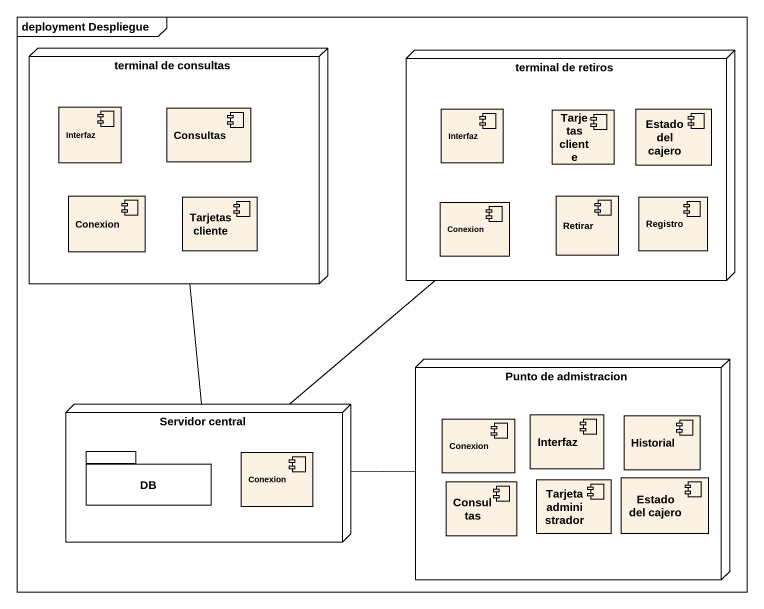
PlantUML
@startuml
mainframe deployment Despliegue
node "terminal de consultas" as terminal_de_consultas {
  component Interfaz
  component Consultas
  component Conexion
  component "Tarjetas cliente" as Tarjetas_cliente_2
}
node "terminal de retiros" as terminal_de_retiros {
  component "Interfaz" as Interfaz_2
  component "Tarjetas cliente" as Tarjetas_cliente
  component "Estado del cajero" as Estado_del_cajero
  component "Conexion" as Conexion_2
  component Retirar
  component Registro
}
node "Servidor central" as Servidor_central {
  package DB {
  }
  component "Conexion" as Conexion_3
}
node "Punto de admistracion" as Punto_de_admistracion {
  component "Conexion" as Conexion_4
  component "Interfaz" as Interfaz_3
  component Historial
  component "Consultas" as Consultas_2
  component "Tarjeta administrador" as Tarjeta_administrador
  component "Estado del cajero" as Estado_del_cajero_2
}
terminal_de_consultas -- Servidor_central
terminal_de_retiros -- Servidor_central
Punto_de_admistracion -left- Servidor_central
@enduml
